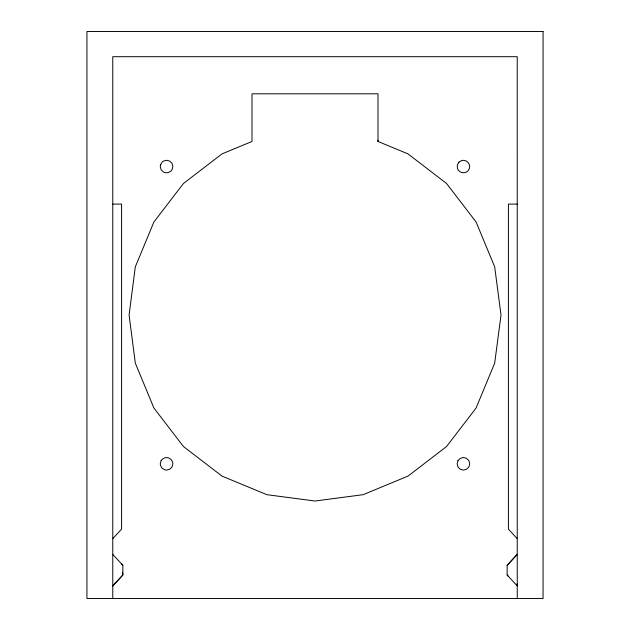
<?xml version="1.0" encoding="UTF-8"?>
<svg xmlns="http://www.w3.org/2000/svg" width="630" height="630" viewBox="0 0 630 630"><rect width="100%" height="100%" fill="white"/><g stroke="black" fill="none" stroke-linecap="round" stroke-linejoin="round"><path stroke-width="0.94" d="M112.77 554.4L122.85 565.291L122.85 575.009L112.77 585.9L122.85 575.009L122.535 572.237M378 141.466L378 93.807L252 93.807L252 141.466L221.988 153.901L183.464 183.464L153.901 221.988L135.316 266.852L129.087 315L135.316 363.148L153.901 408.012L183.464 446.536L221.988 476.099L266.852 494.684L315 501.023L363.148 494.684L408.012 476.099L446.536 446.536L476.099 408.012L494.684 363.148L501.023 315L494.684 266.852L476.099 221.988L446.536 183.464L408.012 153.901L378 141.466L378 140.262M508.41 576.356L507.15 575.033L507.15 565.291L517.23 554.4L507.15 565.323M517.23 583.427L517.23 585.9L507.15 575.033M112.77 538.65L121.59 529.121L121.59 204.104L112.77 204.104M517.254 598.5L517.23 56.7L112.77 56.7L112.77 598.5M517.23 204.104L508.41 204.104L508.41 529.121L517.23 538.65M121.59 563.929L122.85 565.299M160.485 164.942L160.272 166.572L161.115 169.722L163.422 172.029L164.942 172.659L168.202 172.659L171.029 171.029L172.029 169.722L172.872 166.572L172.029 163.422L169.722 161.115L166.572 160.272L163.422 161.115L162.115 162.115L160.485 164.942M161.115 460.656L160.272 463.806L160.485 465.436L162.115 468.263L164.942 469.893L166.572 470.106L169.722 469.263L172.029 466.956L172.872 463.806L172.659 462.176L171.029 459.349L168.202 457.719L164.942 457.719L162.115 459.349L161.115 460.656M457.971 460.656L457.128 463.806L457.971 466.956L460.278 469.263L463.428 470.106L466.578 469.263L468.885 466.956L469.728 463.806L468.885 460.656L466.578 458.349L463.428 457.506L460.278 458.349L457.971 460.656M458.971 162.115L457.341 164.942L457.341 168.202C458.553 172.714 464.586 174.329 467.885 171.029L469.515 168.202C470.72 163.69 466.31 159.28 461.798 160.485L458.971 162.115M543.06 31.5L86.94 31.5L86.94 598.5L543.06 598.5L543.06 31.5"/></g></svg>
